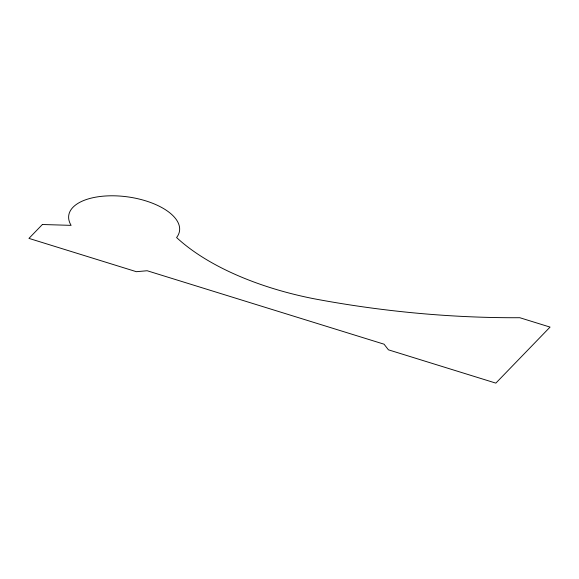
<?xml version="1.0" encoding="UTF-8"?>
<svg xmlns="http://www.w3.org/2000/svg" width="579" height="579" viewBox="0 0 579 579"><rect width="100%" height="100%" fill="white"/><g stroke="black" fill="none" stroke-linecap="round" stroke-linejoin="round"><path stroke-width="0.87" d="M42.383 224.507L28.95 238.389L136.376 271.696L147.131 270.74L384.051 344.187L388.429 349.825L495.848 383.124L550.05 327.092L519.79 317.712A525.783 249.267 7.9 0 1 313.5 298.663A203.584 96.519 7.9 0 1 176.581 237.535A55.924 26.511 7.9 0 0 125.093 196.549A55.924 26.511 7.9 0 0 71.101 225.361L42.383 224.507"/></g></svg>
